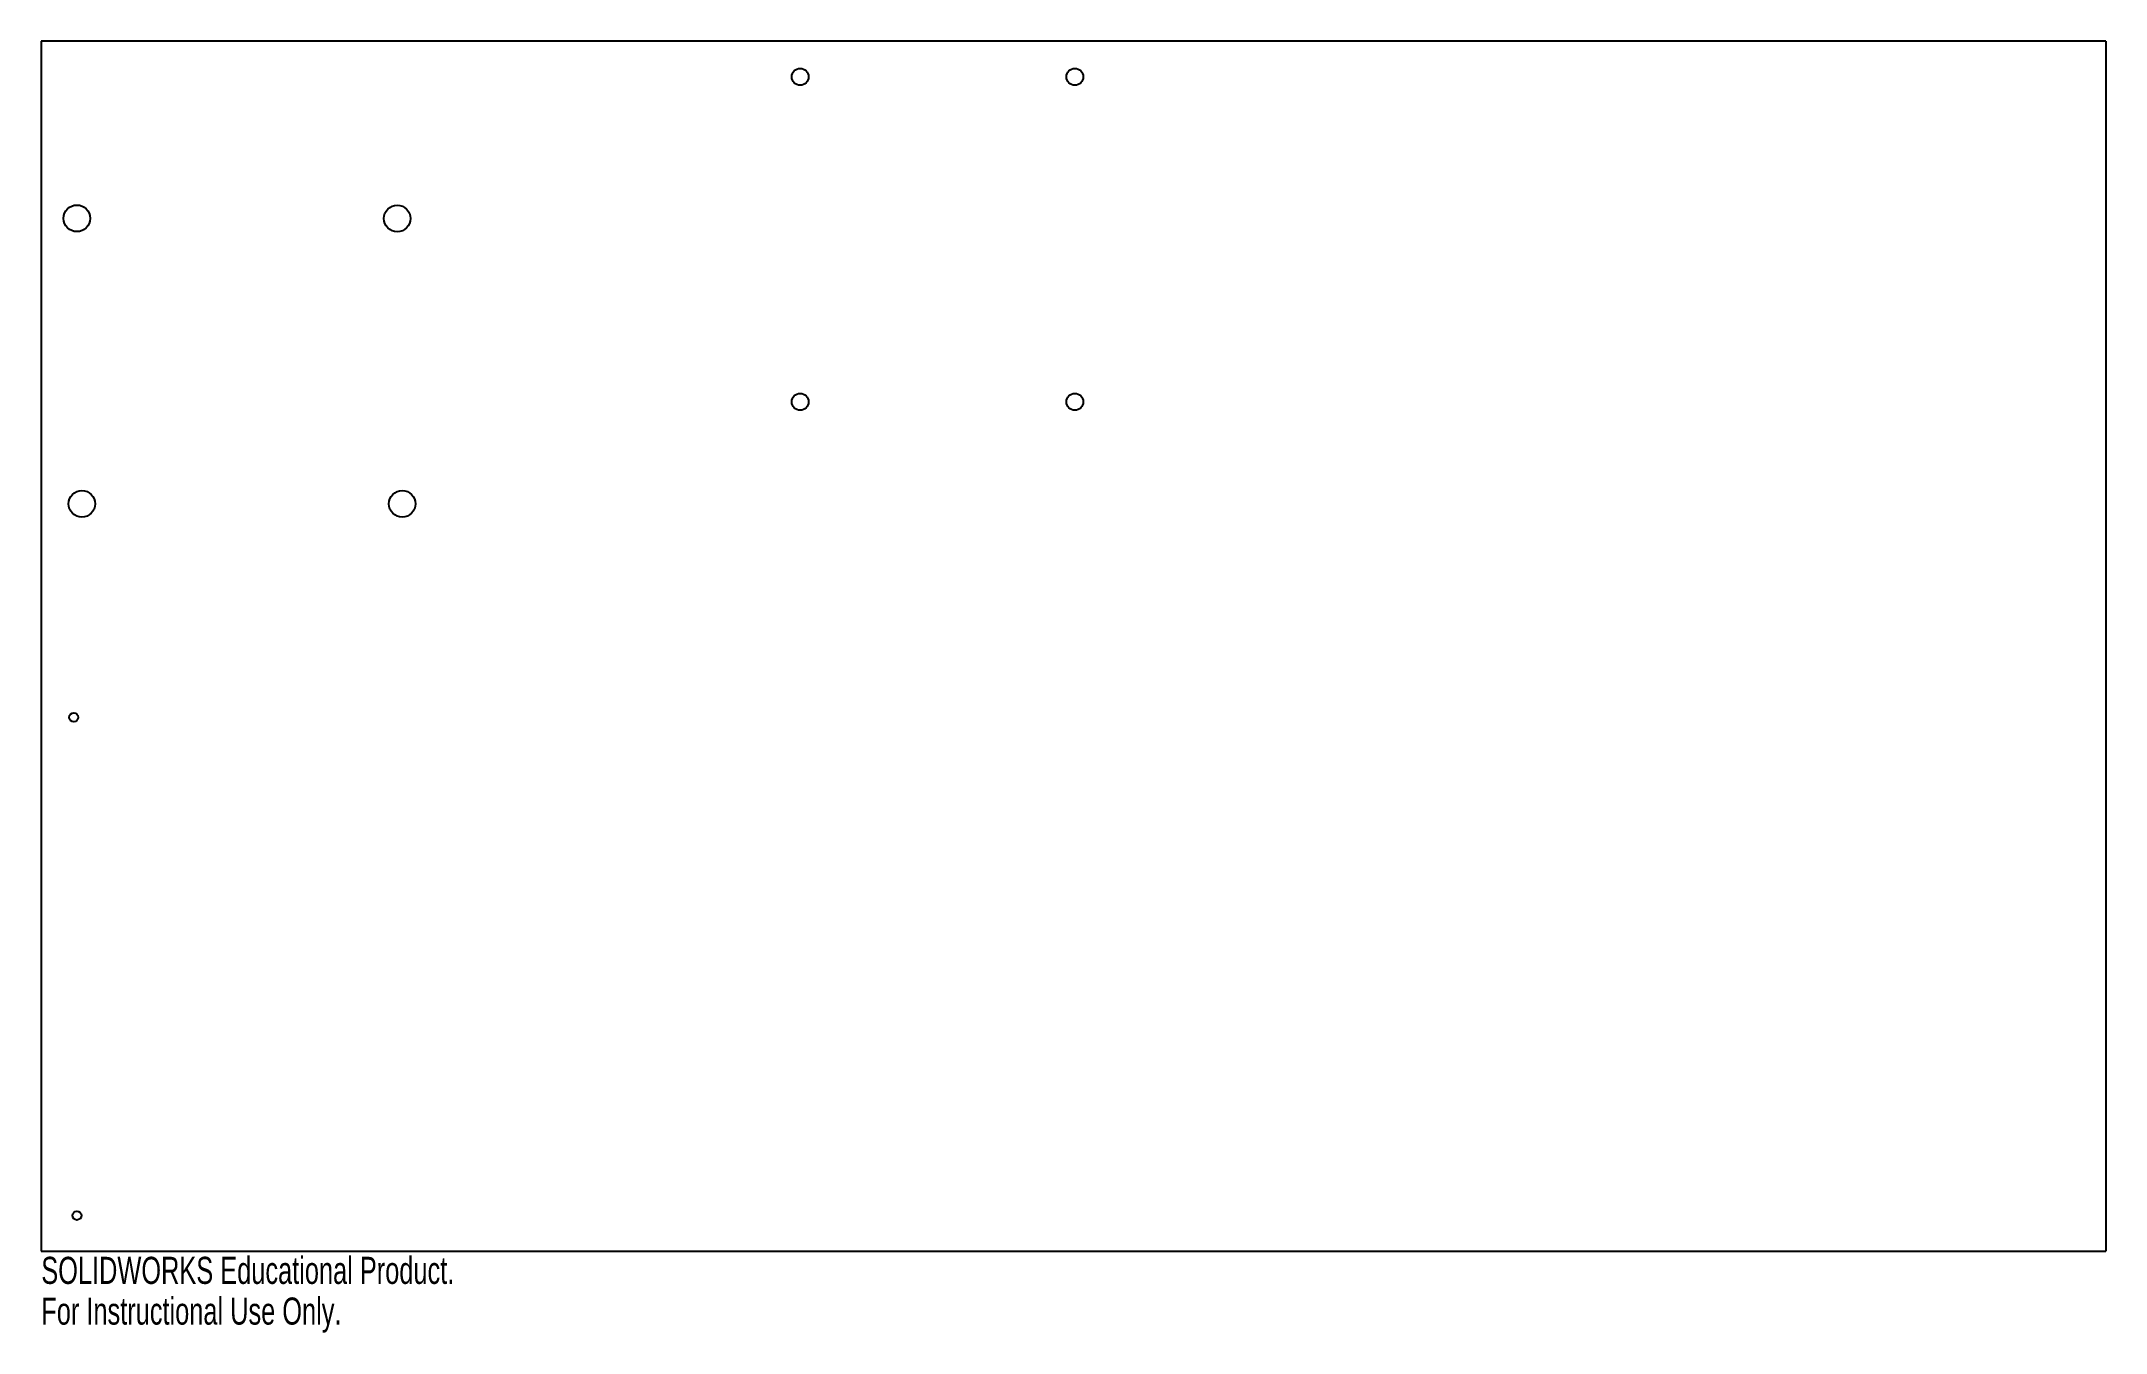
# Model space of a CAD drawing. Header units: inches. Extents: x -8.5 to 6, y -0.6 to 8.5.
import ezdxf

# ---------------------------------------------------------------- set-up
doc = ezdxf.new("R2010")
doc.units = ezdxf.units.IN
doc.header["$MEASUREMENT"] = 0
doc.styles.add('SLDTEXTSTYLE0', font='TXT', dxfattribs={"width": 0.7})

msp = doc.modelspace()

# ---------------------------------------------------------------- linework, layer by layer
at = {"color": 7, "linetype": 'Continuous', "lineweight": 25}
for p, q in [((6, 8.5), (-8.5, 8.5)), ((-8.5, 8.5), (-8.5, 0)), ((6, 8.5), (6, 0)), ((-8.5, 0), (6, 0))]:
    msp.add_line(p, q, dxfattribs=at)
for centre, radius in [((-3.17, 8.25), 0.059), ((-1.241, 8.25), 0.059), ((-8.25, 7.256), 0.0935), ((-6, 7.255), 0.0935), ((-3.17, 5.967), 0.059), ((-1.241, 5.967), 0.059), ((-8.215, 5.25), 0.0935), ((-5.965, 5.25), 0.0935), ((-8.272, 3.75), 0.0315), ((-8.25, 0.25), 0.0314)]:
    msp.add_circle(centre, radius, dxfattribs=at)

# ---------------------------------------------------------------- texts
at = {"color": 7, "linetype": 'Continuous', "char_height": 0.1903, "attachment_point": 1, "style": 'SLDTEXTSTYLE0'}
for s, insert in [('SOLIDWORKS Educational Product.', (-8.5, -0.04)), ('For Instructional Use Only.', (-8.5, -0.326))]:
    msp.add_mtext(s, dxfattribs=dict(at, insert=insert))

doc.saveas('drawing.dxf')
